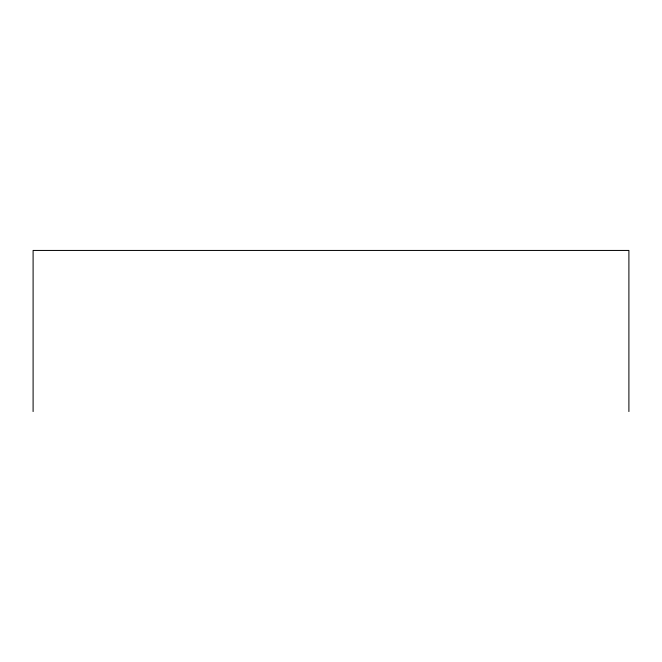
<?xml version="1.0" encoding="UTF-8"?>
<svg xmlns="http://www.w3.org/2000/svg" width="662" height="662" viewBox="0 0 662 662"><rect width="100%" height="100%" fill="white"/><g stroke="black" fill="none" stroke-linecap="round" stroke-linejoin="round"><path stroke-width="0.99" d="M628.9 411.557L628.9 250.443L33.1 250.443L33.1 411.557"/></g></svg>
